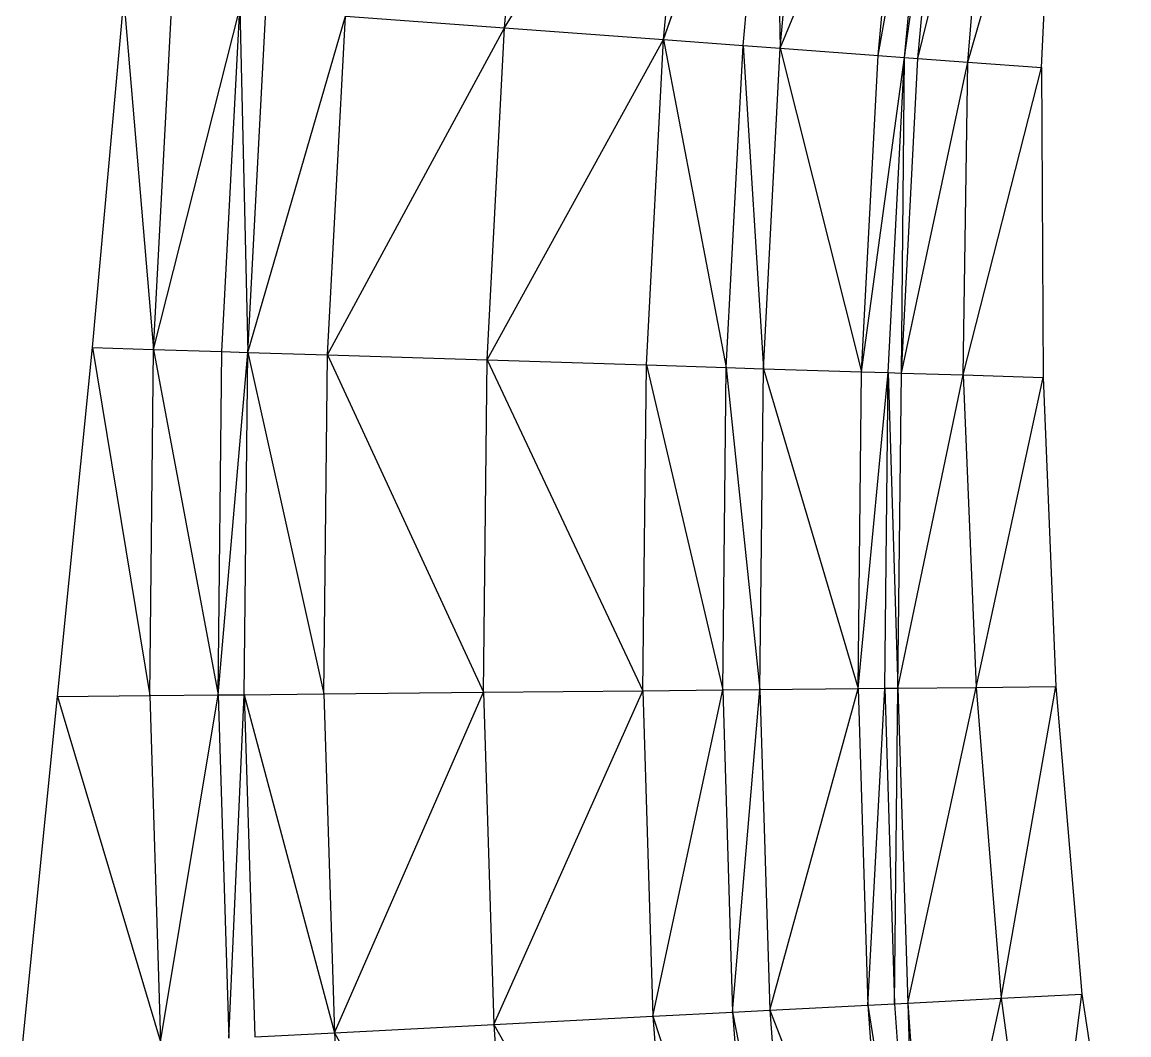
# Model space of a CAD drawing. Extents: x 2195426 to 2196998, y 328445 to 330532.
# Drawn here: x 2195432.2 to 2195515.4, y 330043.8 to 330120 of the extents above; entities that cross this region are included whole.
import ezdxf

# ---------------------------------------------------------------- set-up
doc = ezdxf.new("R2010")
doc.units = 0
doc.layers.add('LS-TIN-BOTTOM', color=1, linetype='CONTINUOUS')
doc.layers.add('LS-TIN-TOP', color=3, linetype='CONTINUOUS')

msp = doc.modelspace()

# ---------------------------------------------------------------- linework, layer by layer
at = {"layer": 'LS-TIN-BOTTOM'}
for p, q in [((2195468.4765, 330119.5604, 1178.6577), (2195470.826, 330144.4479, 1178.5958)), ((2195468.4765, 330119.5604, 1178.6577), (2195482.7469, 330143.0715, 1178.171)), ((2195480.4444, 330118.6817, 1178.2329), (2195482.7469, 330143.0715, 1178.171)), ((2195480.4444, 330118.6817, 1178.2329), (2195488.7073, 330142.3832, 1177.8137)), ((2195486.4283, 330118.2423, 1177.8757), (2195488.7073, 330142.3832, 1177.8137)), ((2195488.7073, 330142.3832, 1177.8137), (2195489.22, 330118.0373, 1177.3214)), ((2195489.22, 330118.0373, 1177.3214), (2195491.4881, 330142.0621, 1177.2595)), ((2195489.22, 330118.0373, 1177.3214), (2195498.8248, 330141.215, 1175.798)), ((2195496.5857, 330117.4965, 1175.86), (2195498.8248, 330141.215, 1175.798)), ((2195496.5857, 330117.4965, 1175.86), (2195500.8116, 330140.9856, 1175.198)), ((2195498.5803, 330117.3501, 1175.26), (2195500.8116, 330140.9856, 1175.198)), ((2195498.5803, 330117.3501, 1175.26), (2195501.805, 330140.8709, 1175.198)), ((2195499.5776, 330117.2769, 1175.26), (2195501.805, 330140.8709, 1175.198)), ((2195499.5776, 330117.2769, 1175.26), (2195505.3023, 330140.4671, 1179.4227)), ((2195503.3234, 330117.0018, 1179.7671), (2195505.3023, 330140.4671, 1179.4227)), ((2195503.3234, 330117.0018, 1179.7671), (2195509.9864, 330139.9262, 1182.2518)), ((2195508.8723, 330116.5944, 1183.1053), (2195509.9864, 330139.9262, 1182.2518)), ((2195437.494, 330095.5353, 1176.9524), (2195439.8393, 330121.663, 1177.0223)), ((2195439.8393, 330121.663, 1177.0223), (2195442.0831, 330095.3901, 1177.8707)), ((2195442.0831, 330095.3901, 1177.8707), (2195443.4487, 330121.398, 1177.7461)), ((2195442.0831, 330095.3901, 1177.8707), (2195448.5764, 330121.0215, 1178.7641)), ((2195447.222, 330095.2275, 1178.8886), (2195448.5764, 330121.0215, 1178.7641)), ((2195448.5764, 330121.0215, 1178.7641), (2195449.1749, 330095.1657, 1179.2753)), ((2195449.1749, 330095.1657, 1179.2753), (2195450.525, 330120.8785, 1179.1507)), ((2195449.1749, 330095.1657, 1179.2753), (2195456.5088, 330120.4391, 1179.0825)), ((2195455.1719, 330094.976, 1179.2071), (2195456.5088, 330120.4391, 1179.0825)), ((2195456.5088, 330120.4391, 1179.0825), (2195468.4765, 330119.5604, 1178.6577)), ((2195455.1719, 330094.976, 1179.2071), (2195468.4765, 330119.5604, 1178.6577)), ((2195467.1658, 330094.5966, 1178.7823), (2195468.4765, 330119.5604, 1178.6577)), ((2195468.4765, 330119.5604, 1178.6577), (2195480.4444, 330118.6817, 1178.2329)), ((2195467.1658, 330094.5966, 1178.7823), (2195480.4444, 330118.6817, 1178.2329)), ((2195479.1599, 330094.2172, 1178.3575), (2195480.4444, 330118.6817, 1178.2329)), ((2195480.4444, 330118.6817, 1178.2329), (2195485.1569, 330094.0274, 1178.0002)), ((2195480.4444, 330118.6817, 1178.2329), (2195486.4283, 330118.2423, 1177.8757)), ((2195485.1569, 330094.0274, 1178.0002), (2195486.4283, 330118.2423, 1177.8757)), ((2195486.4283, 330118.2423, 1177.8757), (2195487.9547, 330093.9389, 1177.446)), ((2195486.4283, 330118.2423, 1177.8757), (2195489.22, 330118.0373, 1177.3214)), ((2195487.9547, 330093.9389, 1177.446), (2195489.22, 330118.0373, 1177.3214)), ((2195489.22, 330118.0373, 1177.3214), (2195495.3365, 330093.7054, 1175.9845)), ((2195489.22, 330118.0373, 1177.3214), (2195496.5857, 330117.4965, 1175.86)), ((2195495.3365, 330093.7054, 1175.9845), (2195496.5857, 330117.4965, 1175.86)), ((2195495.3365, 330093.7054, 1175.9845), (2195498.5803, 330117.3501, 1175.26)), ((2195496.5857, 330117.4965, 1175.86), (2195498.5803, 330117.3501, 1175.26)), ((2195497.3355, 330093.6422, 1175.3845), (2195498.5803, 330117.3501, 1175.26)), ((2195498.335, 330093.6105, 1175.3845), (2195498.5803, 330117.3501, 1175.26)), ((2195498.5803, 330117.3501, 1175.26), (2195499.5776, 330117.2769, 1175.26)), ((2195498.335, 330093.6105, 1175.3845), (2195499.5776, 330117.2769, 1175.26)), ((2195498.335, 330093.6105, 1175.3845), (2195503.3234, 330117.0018, 1179.7671)), ((2195499.5776, 330117.2769, 1175.26), (2195503.3234, 330117.0018, 1179.7671)), ((2195502.9808, 330093.4636, 1180.9623), (2195503.3234, 330117.0018, 1179.7671)), ((2195502.9808, 330093.4636, 1180.9623), (2195508.8723, 330116.5944, 1183.1053)), ((2195503.3234, 330117.0018, 1179.7671), (2195508.8723, 330116.5944, 1183.1053)), ((2195508.8723, 330116.5944, 1183.1053), (2195509.0131, 330093.2727, 1184.5835)), ((2195434.8589, 330069.2781, 1176.6692), (2195437.494, 330095.5353, 1176.9524)), ((2195437.494, 330095.5353, 1176.9524), (2195441.8021, 330069.3479, 1178.0579)), ((2195437.494, 330095.5353, 1176.9524), (2195442.0831, 330095.3901, 1177.8707)), ((2195441.8021, 330069.3479, 1178.0579), (2195442.0831, 330095.3901, 1177.8707)), ((2195442.0831, 330095.3901, 1177.8707), (2195446.9433, 330069.3995, 1179.0758)), ((2195442.0831, 330095.3901, 1177.8707), (2195447.222, 330095.2275, 1178.8886)), ((2195446.9433, 330069.3995, 1179.0758), (2195447.222, 330095.2275, 1178.8886)), ((2195446.9433, 330069.3995, 1179.0758), (2195449.1749, 330095.1657, 1179.2753)), ((2195447.222, 330095.2275, 1178.8886), (2195449.1749, 330095.1657, 1179.2753)), ((2195448.897, 330069.4191, 1179.4625), (2195449.1749, 330095.1657, 1179.2753)), ((2195449.1749, 330095.1657, 1179.2753), (2195454.8967, 330069.4793, 1179.3943)), ((2195449.1749, 330095.1657, 1179.2753), (2195455.1719, 330094.976, 1179.2071)), ((2195454.8967, 330069.4793, 1179.3943), (2195455.1719, 330094.976, 1179.2071)), ((2195455.1719, 330094.976, 1179.2071), (2195466.896, 330069.5998, 1178.9695)), ((2195455.1719, 330094.976, 1179.2071), (2195467.1658, 330094.5966, 1178.7823)), ((2195466.896, 330069.5998, 1178.9695), (2195467.1658, 330094.5966, 1178.7823)), ((2195467.1658, 330094.5966, 1178.7823), (2195478.8955, 330069.7204, 1178.5447)), ((2195467.1658, 330094.5966, 1178.7823), (2195479.1599, 330094.2172, 1178.3575)), ((2195478.8955, 330069.7204, 1178.5447), (2195479.1599, 330094.2172, 1178.3575)), ((2195479.1599, 330094.2172, 1178.3575), (2195484.8952, 330069.7806, 1178.1874)), ((2195479.1599, 330094.2172, 1178.3575), (2195485.1569, 330094.0274, 1178.0002)), ((2195484.8952, 330069.7806, 1178.1874), (2195485.1569, 330094.0274, 1178.0002)), ((2195485.1569, 330094.0274, 1178.0002), (2195487.6943, 330069.8087, 1177.6332)), ((2195485.1569, 330094.0274, 1178.0002), (2195487.9547, 330093.9389, 1177.446)), ((2195487.6943, 330069.8087, 1177.6332), (2195487.9547, 330093.9389, 1177.446)), ((2195487.9547, 330093.9389, 1177.446), (2195495.0794, 330069.8829, 1176.1717)), ((2195487.9547, 330093.9389, 1177.446), (2195495.3365, 330093.7054, 1175.9845)), ((2195495.0794, 330069.8829, 1176.1717), (2195495.3365, 330093.7054, 1175.9845)), ((2195495.0794, 330069.8829, 1176.1717), (2195497.3355, 330093.6422, 1175.3845)), ((2195495.3365, 330093.7054, 1175.9845), (2195497.3355, 330093.6422, 1175.3845)), ((2195497.0793, 330069.903, 1175.5717), (2195497.3355, 330093.6422, 1175.3845)), ((2195497.3355, 330093.6422, 1175.3845), (2195498.0792, 330069.913, 1175.5717)), ((2195497.3355, 330093.6422, 1175.3845), (2195498.335, 330093.6105, 1175.3845)), ((2195498.0792, 330069.913, 1175.5717), (2195498.335, 330093.6105, 1175.3845)), ((2195498.0792, 330069.913, 1175.5717), (2195502.9808, 330093.4636, 1180.9623)), ((2195498.335, 330093.6105, 1175.3845), (2195502.9808, 330093.4636, 1180.9623)), ((2195502.9808, 330093.4636, 1180.9623), (2195503.9501, 330069.972, 1182.6172)), ((2195502.9808, 330093.4636, 1180.9623), (2195509.0131, 330093.2727, 1184.5835)), ((2195503.9501, 330069.972, 1182.6172), (2195509.0131, 330093.2727, 1184.5835)), ((2195509.0131, 330093.2727, 1184.5835), (2195509.9474, 330070.0322, 1186.2157)), ((2195487.6943, 330069.8087, 1177.6332), (2195495.0794, 330069.8829, 1176.1717)), ((2195488.4393, 330045.6886, 1177.883), (2195495.0794, 330069.8829, 1176.1717)), ((2195495.0794, 330069.8829, 1176.1717), (2195497.0793, 330069.903, 1175.5717)), ((2195495.0794, 330069.8829, 1176.1717), (2195495.8148, 330046.0703, 1176.4216)), ((2195495.8148, 330046.0703, 1176.4216), (2195497.0793, 330069.903, 1175.5717)), ((2195497.0793, 330069.903, 1175.5717), (2195498.0792, 330069.913, 1175.5717)), ((2195497.0793, 330069.903, 1175.5717), (2195497.8122, 330046.1737, 1175.8216)), ((2195497.8122, 330046.1737, 1175.8216), (2195498.0792, 330069.913, 1175.5717)), ((2195498.0792, 330069.913, 1175.5717), (2195503.9501, 330069.972, 1182.6172)), ((2195498.0792, 330069.913, 1175.5717), (2195498.8108, 330046.2254, 1175.8216)), ((2195498.8108, 330046.2254, 1175.8216), (2195503.9501, 330069.972, 1182.6172)), ((2195503.9501, 330069.972, 1182.6172), (2195509.9474, 330070.0322, 1186.2157)), ((2195503.9501, 330069.972, 1182.6172), (2195505.852, 330046.5898, 1184.2823)), ((2195505.852, 330046.5898, 1184.2823), (2195509.9474, 330070.0322, 1186.2157)), ((2195509.9474, 330070.0322, 1186.2157), (2195511.905, 330046.9031, 1187.9189)), ((2195432.197, 330042.7778, 1176.2231), (2195434.8589, 330069.2781, 1176.6692)), ((2195434.8589, 330069.2781, 1176.6692), (2195441.8021, 330069.3479, 1178.0579)), ((2195434.8589, 330069.2781, 1176.6692), (2195442.606, 330043.3165, 1178.3077)), ((2195441.8021, 330069.3479, 1178.0579), (2195446.9433, 330069.3995, 1179.0758)), ((2195441.8021, 330069.3479, 1178.0579), (2195442.606, 330043.3165, 1178.3077)), ((2195442.606, 330043.3165, 1178.3077), (2195446.9433, 330069.3995, 1179.0758)), ((2195446.9433, 330069.3995, 1179.0758), (2195448.897, 330069.4191, 1179.4625)), ((2195446.9433, 330069.3995, 1179.0758), (2195447.7407, 330043.5822, 1179.3257)), ((2195447.7407, 330043.5822, 1179.3257), (2195448.897, 330069.4191, 1179.4625)), ((2195448.897, 330069.4191, 1179.4625), (2195454.8967, 330069.4793, 1179.3943)), ((2195448.897, 330069.4191, 1179.4625), (2195449.6919, 330043.6832, 1179.7124)), ((2195448.897, 330069.4191, 1179.4625), (2195455.6839, 330043.9933, 1179.6441)), ((2195454.8967, 330069.4793, 1179.3943), (2195466.896, 330069.5998, 1178.9695)), ((2195454.8967, 330069.4793, 1179.3943), (2195455.6839, 330043.9933, 1179.6441)), ((2195455.6839, 330043.9933, 1179.6441), (2195466.896, 330069.5998, 1178.9695)), ((2195466.896, 330069.5998, 1178.9695), (2195478.8955, 330069.7204, 1178.5447)), ((2195466.896, 330069.5998, 1178.9695), (2195467.6677, 330044.6136, 1179.2193)), ((2195467.6677, 330044.6136, 1179.2193), (2195478.8955, 330069.7204, 1178.5447)), ((2195478.8955, 330069.7204, 1178.5447), (2195484.8952, 330069.7806, 1178.1874)), ((2195478.8955, 330069.7204, 1178.5447), (2195479.6518, 330045.2338, 1178.7945)), ((2195479.6518, 330045.2338, 1178.7945), (2195484.8952, 330069.7806, 1178.1874)), ((2195484.8952, 330069.7806, 1178.1874), (2195487.6943, 330069.8087, 1177.6332)), ((2195484.8952, 330069.7806, 1178.1874), (2195485.6438, 330045.5439, 1178.4373)), ((2195485.6438, 330045.5439, 1178.4373), (2195487.6943, 330069.8087, 1177.6332)), ((2195487.6943, 330069.8087, 1177.6332), (2195488.4393, 330045.6886, 1177.883)), ((2195498.8108, 330046.2254, 1175.8216), (2195505.852, 330046.5898, 1184.2823)), ((2195500.5285, 330022.5888, 1176.134), (2195505.852, 330046.5898, 1184.2823)), ((2195505.852, 330046.5898, 1184.2823), (2195511.905, 330046.9031, 1187.9189)), ((2195505.852, 330046.5898, 1184.2823), (2195508.9706, 330023.3794, 1186.3089)), ((2195508.9706, 330023.3794, 1186.3089), (2195511.905, 330046.9031, 1187.9189)), ((2195511.905, 330046.9031, 1187.9189), (2195515.4479, 330023.9859, 1190.2123)), ((2195488.4393, 330045.6886, 1177.883), (2195495.8148, 330046.0703, 1176.4216)), ((2195495.8148, 330046.0703, 1176.4216), (2195497.8122, 330046.1737, 1175.8216)), ((2195495.8148, 330046.0703, 1176.4216), (2195497.5416, 330022.3091, 1176.734)), ((2195495.8148, 330046.0703, 1176.4216), (2195499.5329, 330022.4955, 1176.134)), ((2195497.8122, 330046.1737, 1175.8216), (2195498.8108, 330046.2254, 1175.8216)), ((2195497.8122, 330046.1737, 1175.8216), (2195499.5329, 330022.4955, 1176.134)), ((2195498.8108, 330046.2254, 1175.8216), (2195499.5329, 330022.4955, 1176.134)), ((2195498.8108, 330046.2254, 1175.8216), (2195500.5285, 330022.5888, 1176.134)), ((2195467.6677, 330044.6136, 1179.2193), (2195479.6518, 330045.2338, 1178.7945)), ((2195479.6518, 330045.2338, 1178.7945), (2195485.6438, 330045.5439, 1178.4373)), ((2195479.6518, 330045.2338, 1178.7945), (2195481.4274, 330020.8, 1179.107)), ((2195479.6518, 330045.2338, 1178.7945), (2195487.4012, 330021.3594, 1178.7497)), ((2195485.6438, 330045.5439, 1178.4373), (2195488.4393, 330045.6886, 1177.883)), ((2195485.6438, 330045.5439, 1178.4373), (2195487.4012, 330021.3594, 1178.7497)), ((2195485.6438, 330045.5439, 1178.4373), (2195490.1883, 330021.6204, 1178.1955)), ((2195488.4393, 330045.6886, 1177.883), (2195490.1883, 330021.6204, 1178.1955)), ((2195488.4393, 330045.6886, 1177.883), (2195497.5416, 330022.3091, 1176.734)), ((2195455.6839, 330043.9933, 1179.6441), (2195467.6677, 330044.6136, 1179.2193)), ((2195467.6677, 330044.6136, 1179.2193), (2195469.4795, 330019.6811, 1179.5318)), ((2195467.6677, 330044.6136, 1179.2193), (2195481.4274, 330020.8, 1179.107)), ((2195449.6919, 330043.6832, 1179.7124), (2195455.6839, 330043.9933, 1179.6441)), ((2195455.6839, 330043.9933, 1179.6441), (2195457.5319, 330018.5623, 1179.9566)), ((2195455.6839, 330043.9933, 1179.6441), (2195469.4795, 330019.6811, 1179.5318))]:
    msp.add_line(p, q, dxfattribs=at)
at = {"layer": 'LS-TIN-TOP'}
for p, q in [((2195468.476534, 330119.560397, 1170.586921), (2195470.826011, 330144.447939, 1170.483682)), ((2195468.476534, 330119.560397, 1170.586921), (2195482.746905, 330143.071467, 1169.775676)), ((2195480.444418, 330118.681679, 1169.878915), (2195482.746905, 330143.071467, 1169.775676)), ((2195480.444418, 330118.681679, 1169.878915), (2195488.707303, 330142.383236, 1169.180271)), ((2195486.42831, 330118.242324, 1169.28351), (2195488.707303, 330142.383236, 1169.180271)), ((2195488.707303, 330142.383236, 1169.180271), (2195489.220038, 330118.037347, 1168.35976)), ((2195489.220038, 330118.037347, 1168.35976), (2195491.48807, 330142.062149, 1168.256521)), ((2195489.220038, 330118.037347, 1168.35976), (2195498.824781, 330141.214999, 1165.820779)), ((2195496.58567, 330117.496541, 1165.924018), (2195498.824781, 330141.214999, 1165.820779)), ((2195496.58567, 330117.496541, 1165.924018), (2195500.811581, 330140.985589, 1164.820779)), ((2195498.580301, 330117.350089, 1164.924018), (2195500.811581, 330140.985589, 1164.820779)), ((2195498.580301, 330117.350089, 1164.924018), (2195501.80498, 330140.870884, 1164.820779)), ((2195499.577616, 330117.276863, 1164.924018), (2195501.80498, 330140.870884, 1164.820779)), ((2195499.577616, 330117.276863, 1164.924018), (2195505.302316, 330140.467056, 1171.861924)), ((2195503.323439, 330117.001834, 1172.43583), (2195505.302316, 330140.467056, 1171.861924)), ((2195503.323439, 330117.001834, 1172.43583), (2195509.986389, 330139.926199, 1176.57712)), ((2195508.872312, 330116.594419, 1177.999639), (2195509.986389, 330139.926199, 1176.57712)), ((2195437.494035, 330095.535265, 1167.744704), (2195439.839328, 330121.663026, 1167.86118)), ((2195439.839328, 330121.663026, 1167.86118), (2195442.083109, 330095.390088, 1169.27516)), ((2195442.083109, 330095.390088, 1169.27516), (2195443.448689, 330121.398016, 1169.067539)), ((2195442.083109, 330095.390088, 1169.27516), (2195448.576374, 330121.021526, 1170.764191)), ((2195447.222026, 330095.227516, 1170.971813), (2195448.576374, 330121.021526, 1170.764191)), ((2195448.576374, 330121.021526, 1170.764191), (2195449.174877, 330095.165737, 1171.616268)), ((2195449.174877, 330095.165737, 1171.616268), (2195450.524957, 330120.878455, 1171.408647)), ((2195449.174877, 330095.165737, 1171.616268), (2195456.508849, 330120.4391, 1171.294915)), ((2195455.171877, 330094.97602, 1171.502537), (2195456.508849, 330120.4391, 1171.294915)), ((2195456.508849, 330120.4391, 1171.294915), (2195468.476534, 330119.560397, 1170.586921)), ((2195455.171877, 330094.97602, 1171.502537), (2195468.476534, 330119.560397, 1170.586921)), ((2195467.165777, 330094.596589, 1170.794543), (2195468.476534, 330119.560397, 1170.586921)), ((2195468.476534, 330119.560397, 1170.586921), (2195480.444418, 330118.681679, 1169.878915)), ((2195467.165777, 330094.596589, 1170.794543), (2195480.444418, 330118.681679, 1169.878915)), ((2195479.159876, 330094.217152, 1170.086537), (2195480.444418, 330118.681679, 1169.878915)), ((2195480.444418, 330118.681679, 1169.878915), (2195485.156876, 330094.027435, 1169.491132)), ((2195480.444418, 330118.681679, 1169.878915), (2195486.42831, 330118.242324, 1169.28351)), ((2195485.156876, 330094.027435, 1169.491132), (2195486.42831, 330118.242324, 1169.28351)), ((2195486.42831, 330118.242324, 1169.28351), (2195487.95472, 330093.938924, 1168.567382)), ((2195486.42831, 330118.242324, 1169.28351), (2195489.220038, 330118.037347, 1168.35976)), ((2195487.95472, 330093.938924, 1168.567382), (2195489.220038, 330118.037347, 1168.35976)), ((2195489.220038, 330118.037347, 1168.35976), (2195495.336486, 330093.705399, 1166.131639)), ((2195489.220038, 330118.037347, 1168.35976), (2195496.58567, 330117.496541, 1165.924018)), ((2195495.336486, 330093.705399, 1166.131639), (2195496.58567, 330117.496541, 1165.924018)), ((2195495.336486, 330093.705399, 1166.131639), (2195498.580301, 330117.350089, 1164.924018)), ((2195496.58567, 330117.496541, 1165.924018), (2195498.580301, 330117.350089, 1164.924018)), ((2195497.335485, 330093.64216, 1165.131639), (2195498.580301, 330117.350089, 1164.924018)), ((2195498.334985, 330093.610541, 1165.131639), (2195498.580301, 330117.350089, 1164.924018)), ((2195498.580301, 330117.350089, 1164.924018), (2195499.577616, 330117.276863, 1164.924018)), ((2195498.334985, 330093.610541, 1165.131639), (2195499.577616, 330117.276863, 1164.924018)), ((2195498.334985, 330093.610541, 1165.131639), (2195503.323439, 330117.001834, 1172.43583)), ((2195499.577616, 330117.276863, 1164.924018), (2195503.323439, 330117.001834, 1172.43583)), ((2195502.980829, 330093.463568, 1174.427975), (2195503.323439, 330117.001834, 1172.43583)), ((2195502.980829, 330093.463568, 1174.427975), (2195508.872312, 330116.594419, 1177.999639)), ((2195503.323439, 330117.001834, 1172.43583), (2195508.872312, 330116.594419, 1177.999639)), ((2195508.872312, 330116.594419, 1177.999639), (2195509.013089, 330093.272735, 1180.463253)), ((2195434.858946, 330069.278126, 1167.272676), (2195437.494035, 330095.535265, 1167.744704)), ((2195437.494035, 330095.535265, 1167.744704), (2195441.802065, 330069.34785, 1169.587165)), ((2195437.494035, 330095.535265, 1167.744704), (2195442.083109, 330095.390088, 1169.27516)), ((2195441.802065, 330069.34785, 1169.587165), (2195442.083109, 330095.390088, 1169.27516)), ((2195442.083109, 330095.390088, 1169.27516), (2195446.943294, 330069.399479, 1171.283817)), ((2195442.083109, 330095.390088, 1169.27516), (2195447.222026, 330095.227516, 1170.971813)), ((2195446.943294, 330069.399479, 1171.283817), (2195447.222026, 330095.227516, 1170.971813)), ((2195446.943294, 330069.399479, 1171.283817), (2195449.174877, 330095.165737, 1171.616268)), ((2195447.222026, 330095.227516, 1170.971813), (2195449.174877, 330095.165737, 1171.616268)), ((2195448.897022, 330069.419099, 1171.928273), (2195449.174877, 330095.165737, 1171.616268)), ((2195449.174877, 330095.165737, 1171.616268), (2195454.89672, 330069.479349, 1171.814541)), ((2195449.174877, 330095.165737, 1171.616268), (2195455.171877, 330094.97602, 1171.502537)), ((2195454.89672, 330069.479349, 1171.814541), (2195455.171877, 330094.97602, 1171.502537)), ((2195455.171877, 330094.97602, 1171.502537), (2195466.896015, 330069.599849, 1171.106547)), ((2195455.171877, 330094.97602, 1171.502537), (2195467.165777, 330094.596589, 1170.794543)), ((2195466.896015, 330069.599849, 1171.106547), (2195467.165777, 330094.596589, 1170.794543)), ((2195467.165777, 330094.596589, 1170.794543), (2195478.89551, 330069.72035, 1170.398541)), ((2195467.165777, 330094.596589, 1170.794543), (2195479.159876, 330094.217152, 1170.086537)), ((2195478.89551, 330069.72035, 1170.398541), (2195479.159876, 330094.217152, 1170.086537)), ((2195479.159876, 330094.217152, 1170.086537), (2195484.895207, 330069.780601, 1169.803136)), ((2195479.159876, 330094.217152, 1170.086537), (2195485.156876, 330094.027435, 1169.491132)), ((2195484.895207, 330069.780601, 1169.803136), (2195485.156876, 330094.027435, 1169.491132)), ((2195485.156876, 330094.027435, 1169.491132), (2195487.694309, 330069.80871, 1168.879386)), ((2195485.156876, 330094.027435, 1169.491132), (2195487.95472, 330093.938924, 1168.567382)), ((2195487.694309, 330069.80871, 1168.879386), (2195487.95472, 330093.938924, 1168.567382)), ((2195487.95472, 330093.938924, 1168.567382), (2195495.079396, 330069.882872, 1166.443644)), ((2195487.95472, 330093.938924, 1168.567382), (2195495.336486, 330093.705399, 1166.131639)), ((2195495.079396, 330069.882872, 1166.443644), (2195495.336486, 330093.705399, 1166.131639)), ((2195495.079396, 330069.882872, 1166.443644), (2195497.335485, 330093.64216, 1165.131639)), ((2195495.336486, 330093.705399, 1166.131639), (2195497.335485, 330093.64216, 1165.131639)), ((2195497.079295, 330069.902956, 1165.443644), (2195497.335485, 330093.64216, 1165.131639)), ((2195497.335485, 330093.64216, 1165.131639), (2195498.079244, 330069.912998, 1165.443644)), ((2195497.335485, 330093.64216, 1165.131639), (2195498.334985, 330093.610541, 1165.131639)), ((2195498.079244, 330069.912998, 1165.443644), (2195498.334985, 330093.610541, 1165.131639)), ((2195498.079244, 330069.912998, 1165.443644), (2195502.980829, 330093.463568, 1174.427975)), ((2195498.334985, 330093.610541, 1165.131639), (2195502.980829, 330093.463568, 1174.427975)), ((2195502.980829, 330093.463568, 1174.427975), (2195503.95014, 330069.971954, 1177.186027)), ((2195502.980829, 330093.463568, 1174.427975), (2195509.013089, 330093.272735, 1180.463253)), ((2195503.95014, 330069.971954, 1177.186027), (2195509.013089, 330093.272735, 1180.463253)), ((2195509.013089, 330093.272735, 1180.463253), (2195509.94741, 330070.03218, 1183.1836)), ((2195487.694309, 330069.80871, 1168.879386), (2195495.079396, 330069.882872, 1166.443644)), ((2195488.43926, 330045.688592, 1169.295774), (2195495.079396, 330069.882872, 1166.443644)), ((2195495.079396, 330069.882872, 1166.443644), (2195497.079295, 330069.902956, 1165.443644)), ((2195495.079396, 330069.882872, 1166.443644), (2195495.814847, 330046.070313, 1166.860031)), ((2195495.814847, 330046.070313, 1166.860031), (2195497.079295, 330069.902956, 1165.443644)), ((2195497.079295, 330069.902956, 1165.443644), (2195498.079244, 330069.912998, 1165.443644)), ((2195497.079295, 330069.902956, 1165.443644), (2195497.812174, 330046.173684, 1165.860031)), ((2195497.812174, 330046.173684, 1165.860031), (2195498.079244, 330069.912998, 1165.443644)), ((2195498.079244, 330069.912998, 1165.443644), (2195503.95014, 330069.971954, 1177.186027)), ((2195498.079244, 330069.912998, 1165.443644), (2195498.810837, 330046.22537, 1165.860031)), ((2195498.810837, 330046.22537, 1165.860031), (2195503.95014, 330069.971954, 1177.186027)), ((2195503.95014, 330069.971954, 1177.186027), (2195509.94741, 330070.03218, 1183.1836)), ((2195503.95014, 330069.971954, 1177.186027), (2195505.851987, 330046.589782, 1179.961178)), ((2195505.851987, 330046.589782, 1179.961178), (2195509.94741, 330070.03218, 1183.1836)), ((2195509.94741, 330070.03218, 1183.1836), (2195511.905021, 330046.903055, 1186.022313)), ((2195432.197027, 330042.777793, 1166.529237), (2195434.858946, 330069.278126, 1167.272676)), ((2195434.858946, 330069.278126, 1167.272676), (2195441.802065, 330069.34785, 1169.587165)), ((2195434.858946, 330069.278126, 1167.272676), (2195442.606043, 330043.316509, 1170.003553)), ((2195441.802065, 330069.34785, 1169.587165), (2195446.943294, 330069.399479, 1171.283817)), ((2195441.802065, 330069.34785, 1169.587165), (2195442.606043, 330043.316509, 1170.003553)), ((2195442.606043, 330043.316509, 1170.003553), (2195446.943294, 330069.399479, 1171.283817)), ((2195446.943294, 330069.399479, 1171.283817), (2195448.897022, 330069.419099, 1171.928273)), ((2195446.943294, 330069.399479, 1171.283817), (2195447.740659, 330043.582249, 1171.700205)), ((2195447.740659, 330043.582249, 1171.700205), (2195448.897022, 330069.419099, 1171.928273)), ((2195448.897022, 330069.419099, 1171.928273), (2195454.89672, 330069.479349, 1171.814541)), ((2195448.897022, 330069.419099, 1171.928273), (2195449.691875, 330043.683233, 1172.34466)), ((2195448.897022, 330069.419099, 1171.928273), (2195455.683856, 330043.993346, 1172.230929)), ((2195454.89672, 330069.479349, 1171.814541), (2195466.896015, 330069.599849, 1171.106547)), ((2195454.89672, 330069.479349, 1171.814541), (2195455.683856, 330043.993346, 1172.230929)), ((2195455.683856, 330043.993346, 1172.230929), (2195466.896015, 330069.599849, 1171.106547)), ((2195466.896015, 330069.599849, 1171.106547), (2195478.89551, 330069.72035, 1170.398541)), ((2195466.896015, 330069.599849, 1171.106547), (2195467.667717, 330044.613567, 1171.522935)), ((2195467.667717, 330044.613567, 1171.522935), (2195478.89551, 330069.72035, 1170.398541)), ((2195478.89551, 330069.72035, 1170.398541), (2195484.895207, 330069.780601, 1169.803136)), ((2195478.89551, 330069.72035, 1170.398541), (2195479.651778, 330045.233799, 1170.814929)), ((2195479.651778, 330045.233799, 1170.814929), (2195484.895207, 330069.780601, 1169.803136)), ((2195484.895207, 330069.780601, 1169.803136), (2195487.694309, 330069.80871, 1168.879386)), ((2195484.895207, 330069.780601, 1169.803136), (2195485.643758, 330045.543912, 1170.219524)), ((2195485.643758, 330045.543912, 1170.219524), (2195487.694309, 330069.80871, 1168.879386)), ((2195487.694309, 330069.80871, 1168.879386), (2195488.43926, 330045.688592, 1169.295774)), ((2195498.810837, 330046.22537, 1165.860031), (2195505.851987, 330046.589782, 1179.961178)), ((2195500.528494, 330022.588775, 1166.380802), (2195505.851987, 330046.589782, 1179.961178)), ((2195505.851987, 330046.589782, 1179.961178), (2195511.905021, 330046.903055, 1186.022313)), ((2195505.851987, 330046.589782, 1179.961178), (2195508.970612, 330023.379358, 1183.338912)), ((2195508.970612, 330023.379358, 1183.338912), (2195511.905021, 330046.903055, 1186.022313)), ((2195511.905021, 330046.903055, 1186.022313), (2195515.447861, 330023.985937, 1189.844501)), ((2195488.43926, 330045.688592, 1169.295774), (2195495.814847, 330046.070313, 1166.860031)), ((2195495.814847, 330046.070313, 1166.860031), (2195497.812174, 330046.173684, 1165.860031)), ((2195495.814847, 330046.070313, 1166.860031), (2195497.541563, 330022.309056, 1167.380802)), ((2195495.814847, 330046.070313, 1166.860031), (2195499.532851, 330022.495535, 1166.380802)), ((2195497.812174, 330046.173684, 1165.860031), (2195498.810837, 330046.22537, 1165.860031)), ((2195497.812174, 330046.173684, 1165.860031), (2195499.532851, 330022.495535, 1166.380802)), ((2195498.810837, 330046.22537, 1165.860031), (2195499.532851, 330022.495535, 1166.380802)), ((2195498.810837, 330046.22537, 1165.860031), (2195500.528494, 330022.588775, 1166.380802)), ((2195467.667717, 330044.613567, 1171.522935), (2195479.651778, 330045.233799, 1170.814929)), ((2195479.651778, 330045.233799, 1170.814929), (2195485.643758, 330045.543912, 1170.219524)), ((2195479.651778, 330045.233799, 1170.814929), (2195481.427367, 330020.800001, 1171.335699)), ((2195479.651778, 330045.233799, 1170.814929), (2195487.401229, 330021.359439, 1170.740294)), ((2195485.643758, 330045.543912, 1170.219524), (2195488.43926, 330045.688592, 1169.295774)), ((2195485.643758, 330045.543912, 1170.219524), (2195487.401229, 330021.359439, 1170.740294)), ((2195485.643758, 330045.543912, 1170.219524), (2195490.188278, 330021.620439, 1169.816544)), ((2195488.43926, 330045.688592, 1169.295774), (2195490.188278, 330021.620439, 1169.816544)), ((2195488.43926, 330045.688592, 1169.295774), (2195497.541563, 330022.309056, 1167.380802)), ((2195455.683856, 330043.993346, 1172.230929), (2195467.667717, 330044.613567, 1171.522935)), ((2195467.667717, 330044.613567, 1171.522935), (2195469.479543, 330019.681117, 1172.043705)), ((2195467.667717, 330044.613567, 1171.522935), (2195481.427367, 330020.800001, 1171.335699)), ((2195449.691875, 330043.683233, 1172.34466), (2195455.683856, 330043.993346, 1172.230929)), ((2195455.683856, 330043.993346, 1172.230929), (2195457.531918, 330018.562251, 1172.751699)), ((2195455.683856, 330043.993346, 1172.230929), (2195469.479543, 330019.681117, 1172.043705))]:
    msp.add_line(p, q, dxfattribs=at)

doc.saveas('drawing.dxf')
